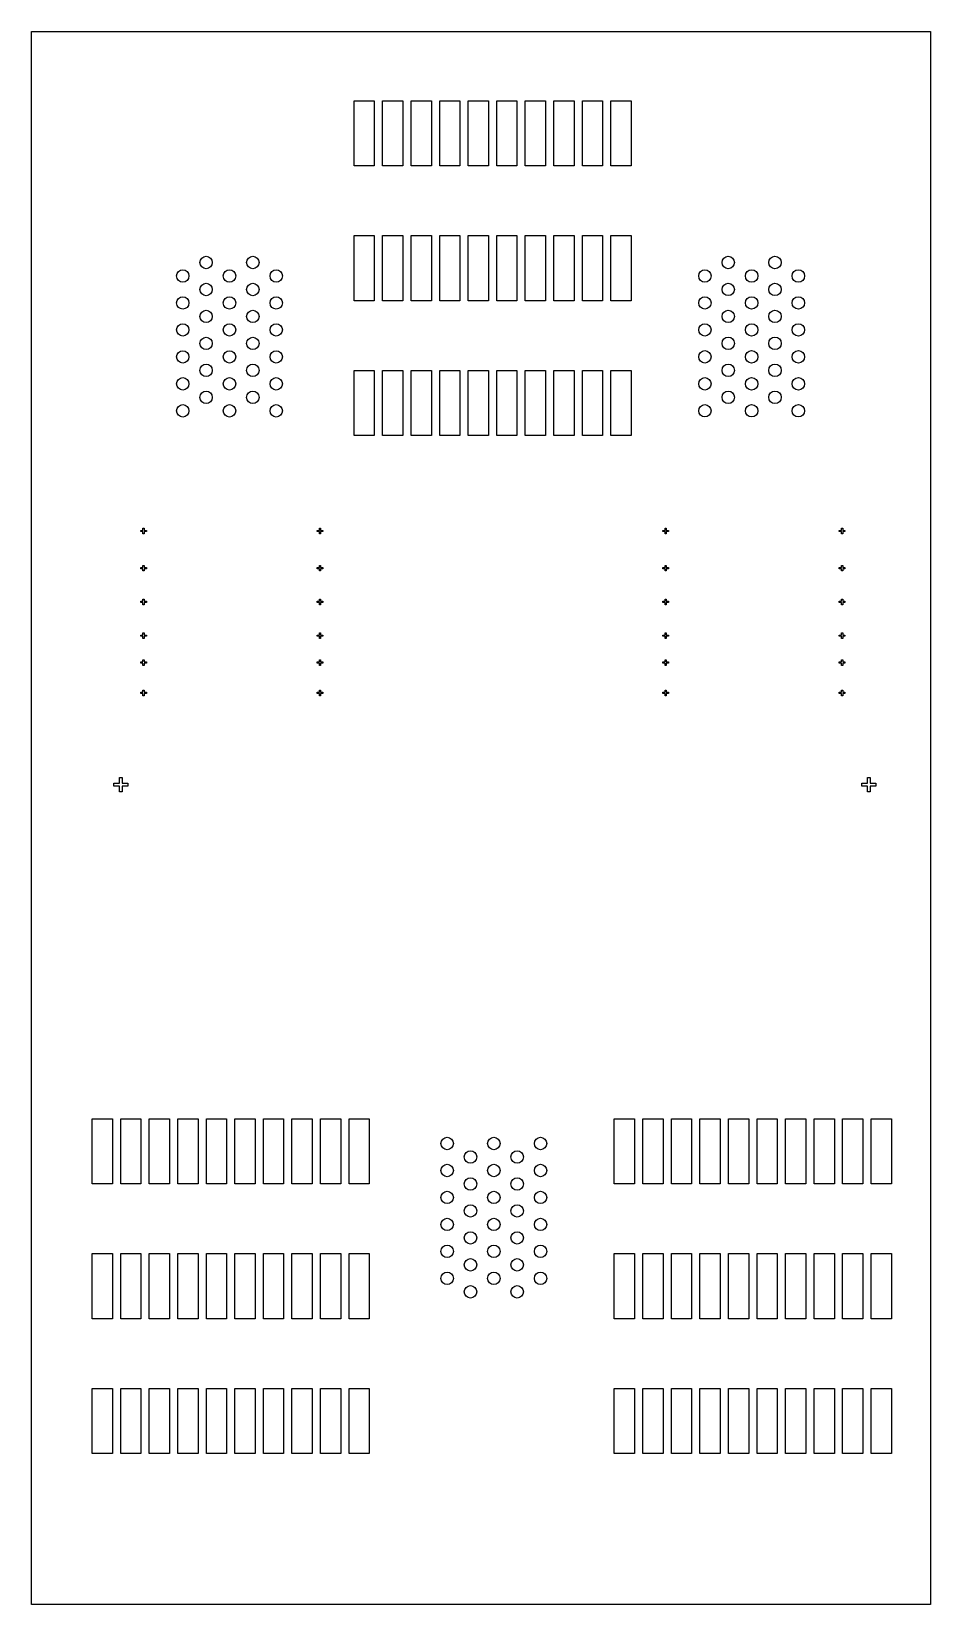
# Model space of a CAD drawing. Header units: inches. Extents: x 12.7 to 52.7, y 12.6 to 82.6.
import ezdxf

# ---------------------------------------------------------------- set-up
doc = ezdxf.new("R2010")
doc.units = ezdxf.units.IN
doc.header["$MEASUREMENT"] = 0
doc.layers.add('Hole', color=10, linetype='Continuous')

msp = doc.modelspace()

# ---------------------------------------------------------------- linework, layer by layer
at = {"layer": 'Hole'}
for p, q in [((12.659, 82.567), (52.659, 82.567)), ((12.659, 12.567), (12.659, 82.567)), ((52.659, 82.567), (52.659, 12.567)), ((27.01, 76.581), (27.01, 79.481)), ((27.01, 79.481), (27.91, 79.481)), ((27.91, 79.481), (27.91, 76.581)), ((28.28, 76.581), (28.28, 79.481)), ((28.28, 79.481), (29.18, 79.481)), ((29.18, 79.481), (29.18, 76.581)), ((29.55, 76.581), (29.55, 79.481)), ((29.55, 79.481), (30.45, 79.481)), ((30.45, 79.481), (30.45, 76.581)), ((30.82, 76.581), (30.82, 79.481)), ((30.82, 79.481), (31.72, 79.481)), ((31.72, 79.481), (31.72, 76.581)), ((32.09, 76.581), (32.09, 79.481)), ((32.09, 79.481), (32.99, 79.481)), ((32.99, 79.481), (32.99, 76.581)), ((33.36, 76.581), (33.36, 79.481)), ((33.36, 79.481), (34.26, 79.481)), ((34.26, 79.481), (34.26, 76.581)), ((34.63, 76.581), (34.63, 79.481)), ((34.63, 79.481), (35.53, 79.481)), ((35.53, 79.481), (35.53, 76.581)), ((35.9, 76.581), (35.9, 79.481)), ((35.9, 79.481), (36.8, 79.481)), ((36.8, 79.481), (36.8, 76.581)), ((37.17, 76.581), (37.17, 79.481)), ((37.17, 79.481), (38.07, 79.481)), ((38.07, 79.481), (38.07, 76.581)), ((38.44, 76.581), (38.44, 79.481)), ((38.44, 79.481), (39.34, 79.481)), ((39.34, 79.481), (39.34, 76.581)), ((27.91, 76.581), (27.01, 76.581)), ((29.18, 76.581), (28.28, 76.581)), ((30.45, 76.581), (29.55, 76.581)), ((31.72, 76.581), (30.82, 76.581)), ((32.99, 76.581), (32.09, 76.581)), ((34.26, 76.581), (33.36, 76.581)), ((35.53, 76.581), (34.63, 76.581)), ((36.8, 76.581), (35.9, 76.581)), ((38.07, 76.581), (37.17, 76.581)), ((39.34, 76.581), (38.44, 76.581)), ((27.01, 70.581), (27.01, 73.481)), ((27.01, 73.481), (27.91, 73.481)), ((27.91, 73.481), (27.91, 70.581)), ((28.28, 70.581), (28.28, 73.481)), ((28.28, 73.481), (29.18, 73.481)), ((29.18, 73.481), (29.18, 70.581)), ((29.55, 70.581), (29.55, 73.481)), ((29.55, 73.481), (30.45, 73.481)), ((30.45, 73.481), (30.45, 70.581)), ((30.82, 70.581), (30.82, 73.481)), ((30.82, 73.481), (31.72, 73.481)), ((31.72, 73.481), (31.72, 70.581)), ((32.09, 70.581), (32.09, 73.481)), ((32.09, 73.481), (32.99, 73.481)), ((32.99, 73.481), (32.99, 70.581)), ((33.36, 70.581), (33.36, 73.481)), ((33.36, 73.481), (34.26, 73.481)), ((34.26, 73.481), (34.26, 70.581)), ((34.63, 70.581), (34.63, 73.481)), ((34.63, 73.481), (35.53, 73.481)), ((35.53, 73.481), (35.53, 70.581)), ((35.9, 70.581), (35.9, 73.481)), ((35.9, 73.481), (36.8, 73.481)), ((36.8, 73.481), (36.8, 70.581)), ((37.17, 70.581), (37.17, 73.481)), ((37.17, 73.481), (38.07, 73.481)), ((38.07, 73.481), (38.07, 70.581)), ((38.44, 70.581), (38.44, 73.481)), ((38.44, 73.481), (39.34, 73.481)), ((39.34, 73.481), (39.34, 70.581)), ((27.91, 70.581), (27.01, 70.581)), ((29.18, 70.581), (28.28, 70.581)), ((30.45, 70.581), (29.55, 70.581)), ((31.72, 70.581), (30.82, 70.581)), ((32.99, 70.581), (32.09, 70.581)), ((34.26, 70.581), (33.36, 70.581)), ((35.53, 70.581), (34.63, 70.581)), ((36.8, 70.581), (35.9, 70.581)), ((38.07, 70.581), (37.17, 70.581)), ((39.34, 70.581), (38.44, 70.581)), ((27.01, 64.581), (27.01, 67.481)), ((27.01, 67.481), (27.91, 67.481)), ((27.91, 67.481), (27.91, 64.581)), ((28.28, 64.581), (28.28, 67.481)), ((28.28, 67.481), (29.18, 67.481)), ((29.18, 67.481), (29.18, 64.581)), ((29.55, 64.581), (29.55, 67.481)), ((29.55, 67.481), (30.45, 67.481)), ((30.45, 67.481), (30.45, 64.581)), ((30.82, 64.581), (30.82, 67.481)), ((30.82, 67.481), (31.72, 67.481)), ((31.72, 67.481), (31.72, 64.581)), ((32.09, 64.581), (32.09, 67.481)), ((32.09, 67.481), (32.99, 67.481)), ((32.99, 67.481), (32.99, 64.581)), ((33.36, 64.581), (33.36, 67.481)), ((33.36, 67.481), (34.26, 67.481)), ((34.26, 67.481), (34.26, 64.581)), ((34.63, 64.581), (34.63, 67.481)), ((34.63, 67.481), (35.53, 67.481)), ((35.53, 67.481), (35.53, 64.581)), ((35.9, 64.581), (35.9, 67.481)), ((35.9, 67.481), (36.8, 67.481)), ((36.8, 67.481), (36.8, 64.581)), ((37.17, 64.581), (37.17, 67.481)), ((37.17, 67.481), (38.07, 67.481)), ((38.07, 67.481), (38.07, 64.581)), ((38.44, 64.581), (38.44, 67.481)), ((38.44, 67.481), (39.34, 67.481)), ((39.34, 67.481), (39.34, 64.581)), ((27.91, 64.581), (27.01, 64.581)), ((29.18, 64.581), (28.28, 64.581)), ((30.45, 64.581), (29.55, 64.581)), ((31.72, 64.581), (30.82, 64.581)), ((32.99, 64.581), (32.09, 64.581)), ((34.26, 64.581), (33.36, 64.581)), ((35.53, 64.581), (34.63, 64.581)), ((36.8, 64.581), (35.9, 64.581)), ((38.07, 64.581), (37.17, 64.581)), ((39.34, 64.581), (38.44, 64.581)), ((17.52, 60.31), (17.52, 60.36)), ((17.52, 60.36), (17.62, 60.36)), ((17.62, 60.31), (17.52, 60.31)), ((17.62, 60.36), (17.62, 60.46)), ((17.62, 60.46), (17.67, 60.46)), ((17.62, 60.21), (17.62, 60.31)), ((17.67, 60.21), (17.62, 60.21)), ((17.67, 60.46), (17.67, 60.36)), ((17.67, 60.36), (17.77, 60.36)), ((17.77, 60.31), (17.67, 60.31)), ((17.67, 60.31), (17.67, 60.21)), ((17.77, 60.36), (17.77, 60.31)), ((25.37, 60.31), (25.37, 60.36)), ((25.37, 60.36), (25.47, 60.36)), ((25.47, 60.31), (25.37, 60.31)), ((25.47, 60.36), (25.47, 60.46)), ((25.47, 60.46), (25.52, 60.46)), ((25.47, 60.21), (25.47, 60.31)), ((25.52, 60.21), (25.47, 60.21)), ((25.52, 60.46), (25.52, 60.36)), ((25.52, 60.36), (25.62, 60.36)), ((25.62, 60.31), (25.52, 60.31)), ((25.52, 60.31), (25.52, 60.21)), ((25.62, 60.36), (25.62, 60.31)), ((40.75, 60.31), (40.75, 60.36)), ((40.75, 60.36), (40.85, 60.36)), ((40.85, 60.31), (40.75, 60.31)), ((40.85, 60.36), (40.85, 60.46)), ((40.85, 60.46), (40.9, 60.46)), ((40.85, 60.21), (40.85, 60.31)), ((40.9, 60.21), (40.85, 60.21)), ((40.9, 60.46), (40.9, 60.36)), ((40.9, 60.36), (41, 60.36)), ((41, 60.31), (40.9, 60.31)), ((40.9, 60.31), (40.9, 60.21)), ((41, 60.36), (41, 60.31)), ((48.6, 60.31), (48.6, 60.36)), ((48.6, 60.36), (48.7, 60.36)), ((48.7, 60.31), (48.6, 60.31)), ((48.7, 60.36), (48.7, 60.46)), ((48.7, 60.46), (48.75, 60.46)), ((48.7, 60.21), (48.7, 60.31)), ((48.75, 60.21), (48.7, 60.21)), ((48.75, 60.46), (48.75, 60.36)), ((48.75, 60.36), (48.85, 60.36)), ((48.85, 60.31), (48.75, 60.31)), ((48.75, 60.31), (48.75, 60.21)), ((48.85, 60.36), (48.85, 60.31)), ((17.62, 58.71), (17.62, 58.81)), ((17.62, 58.81), (17.67, 58.81)), ((17.67, 58.81), (17.67, 58.71)), ((25.47, 58.71), (25.47, 58.81)), ((25.47, 58.81), (25.52, 58.81)), ((25.52, 58.81), (25.52, 58.71)), ((40.85, 58.71), (40.85, 58.81)), ((40.85, 58.81), (40.9, 58.81)), ((40.9, 58.81), (40.9, 58.71)), ((48.7, 58.71), (48.7, 58.81)), ((48.7, 58.81), (48.75, 58.81)), ((48.75, 58.81), (48.75, 58.71)), ((17.52, 58.66), (17.52, 58.71)), ((17.52, 58.71), (17.62, 58.71)), ((17.62, 58.66), (17.52, 58.66)), ((17.62, 58.56), (17.62, 58.66)), ((17.67, 58.56), (17.62, 58.56)), ((17.67, 58.71), (17.77, 58.71)), ((17.77, 58.66), (17.67, 58.66)), ((17.67, 58.66), (17.67, 58.56)), ((17.77, 58.71), (17.77, 58.66)), ((25.37, 58.66), (25.37, 58.71)), ((25.37, 58.71), (25.47, 58.71)), ((25.47, 58.66), (25.37, 58.66)), ((25.47, 58.56), (25.47, 58.66)), ((25.52, 58.56), (25.47, 58.56)), ((25.52, 58.71), (25.62, 58.71)), ((25.62, 58.66), (25.52, 58.66)), ((25.52, 58.66), (25.52, 58.56)), ((25.62, 58.71), (25.62, 58.66)), ((40.75, 58.66), (40.75, 58.71)), ((40.75, 58.71), (40.85, 58.71)), ((40.85, 58.66), (40.75, 58.66)), ((40.85, 58.56), (40.85, 58.66)), ((40.9, 58.56), (40.85, 58.56)), ((40.9, 58.71), (41, 58.71)), ((41, 58.66), (40.9, 58.66)), ((40.9, 58.66), (40.9, 58.56)), ((41, 58.71), (41, 58.66)), ((48.6, 58.66), (48.6, 58.71)), ((48.6, 58.71), (48.7, 58.71)), ((48.7, 58.66), (48.6, 58.66)), ((48.7, 58.56), (48.7, 58.66)), ((48.75, 58.56), (48.7, 58.56)), ((48.75, 58.71), (48.85, 58.71)), ((48.85, 58.66), (48.75, 58.66)), ((48.75, 58.66), (48.75, 58.56)), ((48.85, 58.71), (48.85, 58.66)), ((17.52, 57.16), (17.52, 57.21)), ((17.52, 57.21), (17.62, 57.21)), ((17.62, 57.16), (17.52, 57.16)), ((17.62, 57.21), (17.62, 57.31)), ((17.62, 57.31), (17.67, 57.31)), ((17.62, 57.06), (17.62, 57.16)), ((17.67, 57.06), (17.62, 57.06)), ((17.67, 57.31), (17.67, 57.21)), ((17.67, 57.21), (17.77, 57.21)), ((17.77, 57.16), (17.67, 57.16)), ((17.67, 57.16), (17.67, 57.06)), ((17.77, 57.21), (17.77, 57.16)), ((25.37, 57.16), (25.37, 57.21)), ((25.37, 57.21), (25.47, 57.21)), ((25.47, 57.16), (25.37, 57.16)), ((25.47, 57.21), (25.47, 57.31)), ((25.47, 57.31), (25.52, 57.31)), ((25.47, 57.06), (25.47, 57.16)), ((25.52, 57.06), (25.47, 57.06)), ((25.52, 57.31), (25.52, 57.21)), ((25.52, 57.21), (25.62, 57.21)), ((25.62, 57.16), (25.52, 57.16)), ((25.52, 57.16), (25.52, 57.06)), ((25.62, 57.21), (25.62, 57.16)), ((40.75, 57.16), (40.75, 57.21)), ((40.75, 57.21), (40.85, 57.21)), ((40.85, 57.16), (40.75, 57.16)), ((40.85, 57.21), (40.85, 57.31)), ((40.85, 57.31), (40.9, 57.31)), ((40.85, 57.06), (40.85, 57.16)), ((40.9, 57.06), (40.85, 57.06)), ((40.9, 57.31), (40.9, 57.21)), ((40.9, 57.21), (41, 57.21)), ((41, 57.16), (40.9, 57.16)), ((40.9, 57.16), (40.9, 57.06)), ((41, 57.21), (41, 57.16)), ((48.6, 57.16), (48.6, 57.21)), ((48.6, 57.21), (48.7, 57.21)), ((48.7, 57.16), (48.6, 57.16)), ((48.7, 57.21), (48.7, 57.31)), ((48.7, 57.31), (48.75, 57.31)), ((48.7, 57.06), (48.7, 57.16)), ((48.75, 57.06), (48.7, 57.06)), ((48.75, 57.31), (48.75, 57.21)), ((48.75, 57.21), (48.85, 57.21)), ((48.85, 57.16), (48.75, 57.16)), ((48.75, 57.16), (48.75, 57.06)), ((48.85, 57.21), (48.85, 57.16)), ((17.52, 55.66), (17.52, 55.71)), ((17.52, 55.71), (17.62, 55.71)), ((17.62, 55.66), (17.52, 55.66)), ((17.62, 55.71), (17.62, 55.81)), ((17.62, 55.81), (17.67, 55.81)), ((17.62, 55.56), (17.62, 55.66)), ((17.67, 55.56), (17.62, 55.56)), ((17.67, 55.81), (17.67, 55.71)), ((17.67, 55.71), (17.77, 55.71)), ((17.77, 55.66), (17.67, 55.66)), ((17.67, 55.66), (17.67, 55.56)), ((17.77, 55.71), (17.77, 55.66)), ((25.37, 55.66), (25.37, 55.71)), ((25.37, 55.71), (25.47, 55.71)), ((25.47, 55.66), (25.37, 55.66)), ((25.47, 55.71), (25.47, 55.81)), ((25.47, 55.81), (25.52, 55.81)), ((25.47, 55.56), (25.47, 55.66)), ((25.52, 55.56), (25.47, 55.56)), ((25.52, 55.81), (25.52, 55.71)), ((25.52, 55.71), (25.62, 55.71)), ((25.62, 55.66), (25.52, 55.66)), ((25.52, 55.66), (25.52, 55.56)), ((25.62, 55.71), (25.62, 55.66)), ((40.75, 55.66), (40.75, 55.71)), ((40.75, 55.71), (40.85, 55.71)), ((40.85, 55.66), (40.75, 55.66)), ((40.85, 55.71), (40.85, 55.81)), ((40.85, 55.81), (40.9, 55.81)), ((40.85, 55.56), (40.85, 55.66)), ((40.9, 55.56), (40.85, 55.56)), ((40.9, 55.81), (40.9, 55.71)), ((40.9, 55.71), (41, 55.71)), ((41, 55.66), (40.9, 55.66)), ((40.9, 55.66), (40.9, 55.56)), ((41, 55.71), (41, 55.66)), ((48.6, 55.66), (48.6, 55.71)), ((48.6, 55.71), (48.7, 55.71)), ((48.7, 55.66), (48.6, 55.66)), ((48.7, 55.71), (48.7, 55.81)), ((48.7, 55.81), (48.75, 55.81)), ((48.7, 55.56), (48.7, 55.66)), ((48.75, 55.56), (48.7, 55.56)), ((48.75, 55.81), (48.75, 55.71)), ((48.75, 55.71), (48.85, 55.71)), ((48.85, 55.66), (48.75, 55.66)), ((48.75, 55.66), (48.75, 55.56)), ((48.85, 55.71), (48.85, 55.66)), ((17.62, 54.51), (17.62, 54.61)), ((17.62, 54.61), (17.67, 54.61)), ((17.67, 54.61), (17.67, 54.51)), ((25.47, 54.51), (25.47, 54.61)), ((25.47, 54.61), (25.52, 54.61)), ((25.52, 54.61), (25.52, 54.51)), ((40.85, 54.51), (40.85, 54.61)), ((40.85, 54.61), (40.9, 54.61)), ((40.9, 54.61), (40.9, 54.51)), ((48.7, 54.51), (48.7, 54.61)), ((48.7, 54.61), (48.75, 54.61)), ((48.75, 54.61), (48.75, 54.51)), ((17.52, 54.46), (17.52, 54.51)), ((17.52, 54.51), (17.62, 54.51)), ((17.62, 54.46), (17.52, 54.46)), ((17.62, 54.36), (17.62, 54.46)), ((17.67, 54.36), (17.62, 54.36)), ((17.67, 54.51), (17.77, 54.51)), ((17.77, 54.46), (17.67, 54.46)), ((17.67, 54.46), (17.67, 54.36)), ((17.77, 54.51), (17.77, 54.46)), ((25.37, 54.46), (25.37, 54.51)), ((25.37, 54.51), (25.47, 54.51)), ((25.47, 54.46), (25.37, 54.46)), ((25.47, 54.36), (25.47, 54.46)), ((25.52, 54.36), (25.47, 54.36)), ((25.52, 54.51), (25.62, 54.51)), ((25.62, 54.46), (25.52, 54.46)), ((25.52, 54.46), (25.52, 54.36)), ((25.62, 54.51), (25.62, 54.46)), ((40.75, 54.46), (40.75, 54.51)), ((40.75, 54.51), (40.85, 54.51)), ((40.85, 54.46), (40.75, 54.46)), ((40.85, 54.36), (40.85, 54.46)), ((40.9, 54.36), (40.85, 54.36)), ((40.9, 54.51), (41, 54.51)), ((41, 54.46), (40.9, 54.46)), ((40.9, 54.46), (40.9, 54.36)), ((41, 54.51), (41, 54.46)), ((48.6, 54.46), (48.6, 54.51)), ((48.6, 54.51), (48.7, 54.51)), ((48.7, 54.46), (48.6, 54.46)), ((48.7, 54.36), (48.7, 54.46)), ((48.75, 54.36), (48.7, 54.36)), ((48.75, 54.51), (48.85, 54.51)), ((48.85, 54.46), (48.75, 54.46)), ((48.75, 54.46), (48.75, 54.36)), ((48.85, 54.51), (48.85, 54.46)), ((17.62, 53.16), (17.62, 53.26)), ((17.62, 53.26), (17.67, 53.26)), ((17.67, 53.26), (17.67, 53.16)), ((25.47, 53.16), (25.47, 53.26)), ((25.47, 53.26), (25.52, 53.26)), ((25.52, 53.26), (25.52, 53.16)), ((40.85, 53.16), (40.85, 53.26)), ((40.85, 53.26), (40.9, 53.26)), ((40.9, 53.26), (40.9, 53.16)), ((48.7, 53.16), (48.7, 53.26)), ((48.7, 53.26), (48.75, 53.26)), ((48.75, 53.26), (48.75, 53.16)), ((17.52, 53.11), (17.52, 53.16)), ((17.52, 53.16), (17.62, 53.16)), ((17.62, 53.11), (17.52, 53.11)), ((17.62, 53.01), (17.62, 53.11)), ((17.67, 53.01), (17.62, 53.01)), ((17.67, 53.16), (17.77, 53.16)), ((17.77, 53.11), (17.67, 53.11)), ((17.67, 53.11), (17.67, 53.01)), ((17.77, 53.16), (17.77, 53.11)), ((25.37, 53.11), (25.37, 53.16)), ((25.37, 53.16), (25.47, 53.16)), ((25.47, 53.11), (25.37, 53.11)), ((25.47, 53.01), (25.47, 53.11)), ((25.52, 53.01), (25.47, 53.01)), ((25.52, 53.16), (25.62, 53.16)), ((25.62, 53.11), (25.52, 53.11)), ((25.52, 53.11), (25.52, 53.01)), ((25.62, 53.16), (25.62, 53.11)), ((40.75, 53.11), (40.75, 53.16)), ((40.75, 53.16), (40.85, 53.16)), ((40.85, 53.11), (40.75, 53.11)), ((40.85, 53.01), (40.85, 53.11)), ((40.9, 53.01), (40.85, 53.01)), ((40.9, 53.16), (41, 53.16)), ((41, 53.11), (40.9, 53.11)), ((40.9, 53.11), (40.9, 53.01)), ((41, 53.16), (41, 53.11)), ((48.6, 53.11), (48.6, 53.16)), ((48.6, 53.16), (48.7, 53.16)), ((48.7, 53.11), (48.6, 53.11)), ((48.7, 53.01), (48.7, 53.11)), ((48.75, 53.01), (48.7, 53.01)), ((48.75, 53.16), (48.85, 53.16)), ((48.85, 53.11), (48.75, 53.11)), ((48.75, 53.11), (48.75, 53.01)), ((48.85, 53.16), (48.85, 53.11)), ((16.32, 48.988), (16.32, 49.114)), ((16.32, 49.114), (16.571, 49.114)), ((16.571, 49.114), (16.571, 49.365)), ((16.571, 49.365), (16.696, 49.365)), ((16.696, 49.365), (16.696, 49.114)), ((16.696, 49.114), (16.947, 49.114)), ((16.947, 49.114), (16.947, 48.988)), ((49.6, 48.989), (49.6, 49.115)), ((49.6, 49.115), (49.851, 49.115)), ((49.851, 49.115), (49.851, 49.366)), ((49.851, 49.366), (49.976, 49.366)), ((49.976, 49.366), (49.976, 49.115)), ((49.976, 49.115), (50.227, 49.115)), ((50.227, 49.115), (50.227, 48.989)), ((16.571, 48.988), (16.32, 48.988)), ((16.571, 48.737), (16.571, 48.988)), ((16.696, 48.737), (16.571, 48.737)), ((16.947, 48.988), (16.696, 48.988)), ((16.696, 48.988), (16.696, 48.737)), ((49.851, 48.989), (49.6, 48.989)), ((49.851, 48.738), (49.851, 48.989)), ((49.976, 48.738), (49.851, 48.738)), ((50.227, 48.989), (49.976, 48.989)), ((49.976, 48.989), (49.976, 48.738)), ((15.359, 34.187), (16.259, 34.187)), ((15.359, 31.287), (15.359, 34.187)), ((16.259, 34.187), (16.259, 31.287)), ((16.629, 34.187), (17.529, 34.187)), ((16.629, 31.287), (16.629, 34.187)), ((17.529, 34.187), (17.529, 31.287)), ((17.899, 34.187), (18.799, 34.187)), ((17.899, 31.287), (17.899, 34.187)), ((18.799, 34.187), (18.799, 31.287)), ((19.169, 34.187), (20.069, 34.187)), ((19.169, 31.287), (19.169, 34.187)), ((20.069, 34.187), (20.069, 31.287)), ((20.439, 34.187), (21.339, 34.187)), ((20.439, 31.287), (20.439, 34.187)), ((21.339, 34.187), (21.339, 31.287)), ((21.709, 34.187), (22.609, 34.187)), ((21.709, 31.287), (21.709, 34.187)), ((22.609, 34.187), (22.609, 31.287)), ((22.979, 34.187), (23.879, 34.187)), ((22.979, 31.287), (22.979, 34.187)), ((23.879, 34.187), (23.879, 31.287)), ((24.249, 34.187), (25.149, 34.187)), ((24.249, 31.287), (24.249, 34.187)), ((25.149, 34.187), (25.149, 31.287)), ((25.519, 34.187), (26.419, 34.187)), ((25.519, 31.287), (25.519, 34.187)), ((26.419, 34.187), (26.419, 31.287)), ((26.789, 34.187), (27.689, 34.187)), ((26.789, 31.287), (26.789, 34.187)), ((27.689, 34.187), (27.689, 31.287)), ((38.589, 34.187), (39.489, 34.187)), ((38.589, 31.287), (38.589, 34.187)), ((39.489, 34.187), (39.489, 31.287)), ((39.859, 34.187), (40.759, 34.187)), ((39.859, 31.287), (39.859, 34.187)), ((40.759, 34.187), (40.759, 31.287)), ((41.129, 34.187), (42.029, 34.187)), ((41.129, 31.287), (41.129, 34.187)), ((42.029, 34.187), (42.029, 31.287)), ((42.399, 34.187), (43.299, 34.187)), ((42.399, 31.287), (42.399, 34.187)), ((43.299, 34.187), (43.299, 31.287)), ((43.669, 34.187), (44.569, 34.187)), ((43.669, 31.287), (43.669, 34.187)), ((44.569, 34.187), (44.569, 31.287)), ((44.939, 34.187), (45.839, 34.187)), ((44.939, 31.287), (44.939, 34.187)), ((45.839, 34.187), (45.839, 31.287)), ((46.209, 34.187), (47.109, 34.187)), ((46.209, 31.287), (46.209, 34.187)), ((47.109, 34.187), (47.109, 31.287)), ((47.479, 34.187), (48.379, 34.187)), ((47.479, 31.287), (47.479, 34.187)), ((48.379, 34.187), (48.379, 31.287)), ((48.749, 34.187), (49.649, 34.187)), ((48.749, 31.287), (48.749, 34.187)), ((49.649, 34.187), (49.649, 31.287)), ((50.019, 34.187), (50.919, 34.187)), ((50.019, 31.287), (50.019, 34.187)), ((50.919, 34.187), (50.919, 31.287)), ((16.259, 31.287), (15.359, 31.287)), ((17.529, 31.287), (16.629, 31.287)), ((18.799, 31.287), (17.899, 31.287)), ((20.069, 31.287), (19.169, 31.287)), ((21.339, 31.287), (20.439, 31.287)), ((22.609, 31.287), (21.709, 31.287)), ((23.879, 31.287), (22.979, 31.287)), ((25.149, 31.287), (24.249, 31.287)), ((26.419, 31.287), (25.519, 31.287)), ((27.689, 31.287), (26.789, 31.287)), ((39.489, 31.287), (38.589, 31.287)), ((40.759, 31.287), (39.859, 31.287)), ((42.029, 31.287), (41.129, 31.287)), ((43.299, 31.287), (42.399, 31.287)), ((44.569, 31.287), (43.669, 31.287)), ((45.839, 31.287), (44.939, 31.287)), ((47.109, 31.287), (46.209, 31.287)), ((48.379, 31.287), (47.479, 31.287)), ((49.649, 31.287), (48.749, 31.287)), ((50.919, 31.287), (50.019, 31.287)), ((15.359, 28.187), (16.259, 28.187)), ((15.359, 25.287), (15.359, 28.187)), ((16.259, 28.187), (16.259, 25.287)), ((16.629, 28.187), (17.529, 28.187)), ((16.629, 25.287), (16.629, 28.187)), ((17.529, 28.187), (17.529, 25.287)), ((17.899, 28.187), (18.799, 28.187)), ((17.899, 25.287), (17.899, 28.187)), ((18.799, 28.187), (18.799, 25.287)), ((19.169, 28.187), (20.069, 28.187)), ((19.169, 25.287), (19.169, 28.187)), ((20.069, 28.187), (20.069, 25.287)), ((20.439, 28.187), (21.339, 28.187)), ((20.439, 25.287), (20.439, 28.187)), ((21.339, 28.187), (21.339, 25.287)), ((21.709, 28.187), (22.609, 28.187)), ((21.709, 25.287), (21.709, 28.187)), ((22.609, 28.187), (22.609, 25.287)), ((22.979, 28.187), (23.879, 28.187)), ((22.979, 25.287), (22.979, 28.187)), ((23.879, 28.187), (23.879, 25.287)), ((24.249, 28.187), (25.149, 28.187)), ((24.249, 25.287), (24.249, 28.187)), ((25.149, 28.187), (25.149, 25.287)), ((25.519, 28.187), (26.419, 28.187)), ((25.519, 25.287), (25.519, 28.187)), ((26.419, 28.187), (26.419, 25.287)), ((26.789, 28.187), (27.689, 28.187)), ((26.789, 25.287), (26.789, 28.187)), ((27.689, 28.187), (27.689, 25.287)), ((38.589, 28.187), (39.489, 28.187)), ((38.589, 25.287), (38.589, 28.187)), ((39.489, 28.187), (39.489, 25.287)), ((39.859, 28.187), (40.759, 28.187)), ((39.859, 25.287), (39.859, 28.187)), ((40.759, 28.187), (40.759, 25.287)), ((41.129, 28.187), (42.029, 28.187)), ((41.129, 25.287), (41.129, 28.187)), ((42.029, 28.187), (42.029, 25.287)), ((42.399, 28.187), (43.299, 28.187)), ((42.399, 25.287), (42.399, 28.187)), ((43.299, 28.187), (43.299, 25.287)), ((43.669, 28.187), (44.569, 28.187)), ((43.669, 25.287), (43.669, 28.187)), ((44.569, 28.187), (44.569, 25.287)), ((44.939, 28.187), (45.839, 28.187)), ((44.939, 25.287), (44.939, 28.187)), ((45.839, 28.187), (45.839, 25.287)), ((46.209, 28.187), (47.109, 28.187)), ((46.209, 25.287), (46.209, 28.187)), ((47.109, 28.187), (47.109, 25.287)), ((47.479, 28.187), (48.379, 28.187)), ((47.479, 25.287), (47.479, 28.187)), ((48.379, 28.187), (48.379, 25.287)), ((48.749, 28.187), (49.649, 28.187)), ((48.749, 25.287), (48.749, 28.187)), ((49.649, 28.187), (49.649, 25.287)), ((50.019, 28.187), (50.919, 28.187)), ((50.019, 25.287), (50.019, 28.187)), ((50.919, 28.187), (50.919, 25.287)), ((16.259, 25.287), (15.359, 25.287)), ((17.529, 25.287), (16.629, 25.287)), ((18.799, 25.287), (17.899, 25.287)), ((20.069, 25.287), (19.169, 25.287)), ((21.339, 25.287), (20.439, 25.287)), ((22.609, 25.287), (21.709, 25.287)), ((23.879, 25.287), (22.979, 25.287)), ((25.149, 25.287), (24.249, 25.287)), ((26.419, 25.287), (25.519, 25.287)), ((27.689, 25.287), (26.789, 25.287)), ((39.489, 25.287), (38.589, 25.287)), ((40.759, 25.287), (39.859, 25.287)), ((42.029, 25.287), (41.129, 25.287)), ((43.299, 25.287), (42.399, 25.287)), ((44.569, 25.287), (43.669, 25.287)), ((45.839, 25.287), (44.939, 25.287)), ((47.109, 25.287), (46.209, 25.287)), ((48.379, 25.287), (47.479, 25.287)), ((49.649, 25.287), (48.749, 25.287)), ((50.919, 25.287), (50.019, 25.287)), ((15.359, 22.187), (16.259, 22.187)), ((15.359, 19.287), (15.359, 22.187)), ((16.259, 22.187), (16.259, 19.287)), ((16.629, 22.187), (17.529, 22.187)), ((16.629, 19.287), (16.629, 22.187)), ((17.529, 22.187), (17.529, 19.287)), ((17.899, 22.187), (18.799, 22.187)), ((17.899, 19.287), (17.899, 22.187)), ((18.799, 22.187), (18.799, 19.287)), ((19.169, 22.187), (20.069, 22.187)), ((19.169, 19.287), (19.169, 22.187)), ((20.069, 22.187), (20.069, 19.287)), ((20.439, 22.187), (21.339, 22.187)), ((20.439, 19.287), (20.439, 22.187)), ((21.339, 22.187), (21.339, 19.287)), ((21.709, 22.187), (22.609, 22.187)), ((21.709, 19.287), (21.709, 22.187)), ((22.609, 22.187), (22.609, 19.287)), ((22.979, 22.187), (23.879, 22.187)), ((22.979, 19.287), (22.979, 22.187)), ((23.879, 22.187), (23.879, 19.287)), ((24.249, 22.187), (25.149, 22.187)), ((24.249, 19.287), (24.249, 22.187)), ((25.149, 22.187), (25.149, 19.287)), ((25.519, 22.187), (26.419, 22.187)), ((25.519, 19.287), (25.519, 22.187)), ((26.419, 22.187), (26.419, 19.287)), ((26.789, 22.187), (27.689, 22.187)), ((26.789, 19.287), (26.789, 22.187)), ((27.689, 22.187), (27.689, 19.287)), ((38.589, 22.187), (39.489, 22.187)), ((38.589, 19.287), (38.589, 22.187)), ((39.489, 22.187), (39.489, 19.287)), ((39.859, 22.187), (40.759, 22.187)), ((39.859, 19.287), (39.859, 22.187)), ((40.759, 22.187), (40.759, 19.287)), ((41.129, 22.187), (42.029, 22.187)), ((41.129, 19.287), (41.129, 22.187)), ((42.029, 22.187), (42.029, 19.287)), ((42.399, 22.187), (43.299, 22.187)), ((42.399, 19.287), (42.399, 22.187)), ((43.299, 22.187), (43.299, 19.287)), ((43.669, 22.187), (44.569, 22.187)), ((43.669, 19.287), (43.669, 22.187)), ((44.569, 22.187), (44.569, 19.287)), ((44.939, 22.187), (45.839, 22.187)), ((44.939, 19.287), (44.939, 22.187)), ((45.839, 22.187), (45.839, 19.287)), ((46.209, 22.187), (47.109, 22.187)), ((46.209, 19.287), (46.209, 22.187)), ((47.109, 22.187), (47.109, 19.287)), ((47.479, 22.187), (48.379, 22.187)), ((47.479, 19.287), (47.479, 22.187)), ((48.379, 22.187), (48.379, 19.287)), ((48.749, 22.187), (49.649, 22.187)), ((48.749, 19.287), (48.749, 22.187)), ((49.649, 22.187), (49.649, 19.287)), ((50.019, 22.187), (50.919, 22.187)), ((50.019, 19.287), (50.019, 22.187)), ((50.919, 22.187), (50.919, 19.287)), ((16.259, 19.287), (15.359, 19.287)), ((17.529, 19.287), (16.629, 19.287)), ((18.799, 19.287), (17.899, 19.287)), ((20.069, 19.287), (19.169, 19.287)), ((21.339, 19.287), (20.439, 19.287)), ((22.609, 19.287), (21.709, 19.287)), ((23.879, 19.287), (22.979, 19.287)), ((25.149, 19.287), (24.249, 19.287)), ((26.419, 19.287), (25.519, 19.287)), ((27.689, 19.287), (26.789, 19.287)), ((39.489, 19.287), (38.589, 19.287)), ((40.759, 19.287), (39.859, 19.287)), ((42.029, 19.287), (41.129, 19.287)), ((43.299, 19.287), (42.399, 19.287)), ((44.569, 19.287), (43.669, 19.287)), ((45.839, 19.287), (44.939, 19.287)), ((47.109, 19.287), (46.209, 19.287)), ((48.379, 19.287), (47.479, 19.287)), ((49.649, 19.287), (48.749, 19.287)), ((50.919, 19.287), (50.019, 19.287)), ((52.659, 12.567), (12.659, 12.567))]:
    msp.add_line(p, q, dxfattribs=at)
for centre in [(20.429, 72.286), (22.508, 72.286), (43.659, 72.287), (45.738, 72.287), (19.39, 71.686), (21.469, 71.686), (23.547, 71.686), (42.62, 71.687), (44.699, 71.687), (46.777, 71.687), (19.39, 70.486), (20.429, 71.086), (21.469, 70.486), (22.508, 71.086), (23.547, 70.486), (42.62, 70.487), (43.659, 71.087), (44.699, 70.487), (45.738, 71.087), (46.777, 70.487), (20.429, 69.886), (22.508, 69.886), (43.659, 69.887), (45.738, 69.887), (19.39, 69.286), (21.469, 69.286), (23.547, 69.286), (42.62, 69.287), (44.699, 69.287), (46.777, 69.287), (20.429, 68.686), (22.508, 68.686), (43.659, 68.687), (45.738, 68.687), (19.39, 68.086), (21.469, 68.086), (23.547, 68.086), (42.62, 68.087), (44.699, 68.087), (46.777, 68.087), (20.429, 67.486), (22.508, 67.486), (43.659, 67.487), (45.738, 67.487), (19.39, 66.886), (20.429, 66.286), (21.469, 66.886), (22.508, 66.286), (23.547, 66.886), (42.62, 66.887), (43.659, 66.287), (44.699, 66.887), (45.738, 66.287), (46.777, 66.887), (19.39, 65.686), (21.469, 65.686), (23.547, 65.686), (42.62, 65.687), (44.699, 65.687), (46.777, 65.687), (31.152, 33.082), (33.23, 33.082), (35.309, 33.082), (32.191, 32.482), (34.269, 32.482), (31.152, 31.882), (32.191, 31.282), (33.23, 31.882), (34.269, 31.282), (35.309, 31.882), (31.152, 30.682), (33.23, 30.682), (35.309, 30.682), (32.191, 30.082), (34.269, 30.082), (31.152, 29.482), (33.23, 29.482), (35.309, 29.482), (32.191, 28.882), (34.269, 28.882), (31.152, 28.282), (33.23, 28.282), (35.309, 28.282), (31.152, 27.082), (32.191, 27.682), (33.23, 27.082), (34.269, 27.682), (35.309, 27.082), (32.191, 26.482), (34.269, 26.482)]:
    msp.add_circle(centre, 0.276, dxfattribs=at)
for centre, start, end in [((17.717, 60.289), 219.17516, 219.58123), ((25.567, 60.289), 219.17516, 219.58123), ((40.947, 60.29), 219.17516, 219.58123), ((48.797, 60.29), 219.17516, 219.58123), ((17.717, 58.639), 219.17516, 219.58123), ((25.567, 58.639), 219.17516, 219.58123), ((40.947, 58.64), 219.17516, 219.58123), ((48.797, 58.64), 219.17516, 219.58123), ((17.717, 57.139), 219.17516, 219.58123), ((25.567, 57.139), 219.17516, 219.58123), ((40.947, 57.14), 219.17516, 219.58123), ((48.797, 57.14), 219.17516, 219.58123), ((17.717, 55.639), 219.17516, 219.58123), ((25.567, 55.639), 219.17516, 219.58123), ((40.947, 55.64), 219.17516, 219.58123), ((48.797, 55.64), 219.17516, 219.58123), ((17.717, 54.439), 219.17516, 219.58123), ((25.567, 54.439), 219.17516, 219.58123), ((40.947, 54.44), 219.17516, 219.58123), ((48.797, 54.44), 219.17516, 219.58123), ((17.717, 53.089), 219.17516, 219.58123), ((25.567, 53.089), 219.17516, 219.58123), ((40.947, 53.09), 219.17516, 219.58123), ((48.797, 53.09), 219.17516, 219.58123), ((16.785, 48.649), 134.97749, 135.18821), ((50.065, 48.65), 134.97749, 135.18821)]:
    msp.add_arc(centre, 0.125, start, end, dxfattribs=at)

doc.saveas('drawing.dxf')
